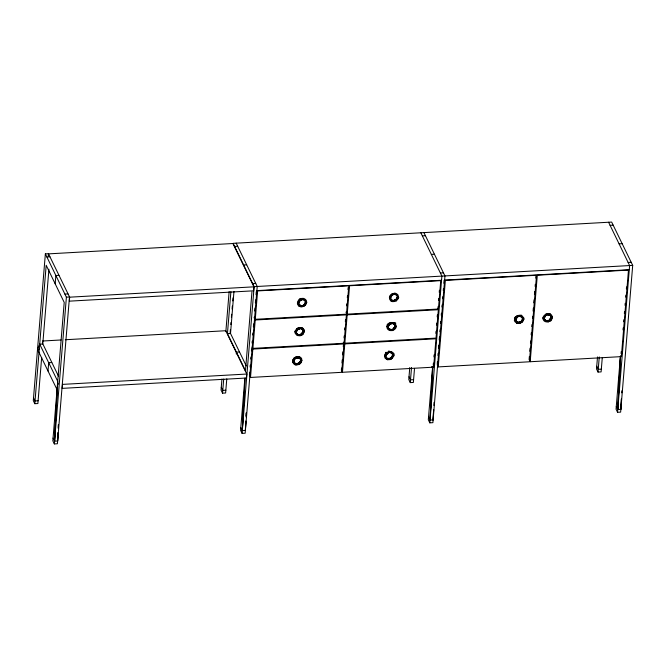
<?xml version="1.0" encoding="UTF-8"?>
<svg xmlns="http://www.w3.org/2000/svg" width="666" height="666" viewBox="0 0 666 666"><rect width="100%" height="100%" fill="white"/><g stroke="black" fill="none" stroke-linecap="round" stroke-linejoin="round"><path stroke-width="1" d="M57.642 440.992L58.034 432.742L57.642 440.992L54.562 441.158L53.064 438.07M58.283 427.589L58.433 424.492L58.292 428.604M240.801 427.522L242.307 430.619L245.379 430.444L245.829 421.17M246.079 416.009L246.229 412.92M433.125 419.905L433.616 409.59L433.125 419.905L430.045 420.071L428.546 416.983M620.271 357.983L617.782 409.532L620.862 409.357L621.411 399.034L620.862 409.357M245.088 377.988L242.307 430.619L244.788 379.071L240.576 430.294L242.074 433.383L245.155 433.216L257.218 286.472L236.18 243.157M245.379 430.444L245.871 421.153M246.087 417.033L246.312 412.903M432.883 366.417L430.045 420.071L432.525 368.531L431.626 366.666M433.882 405.452L434.049 402.356M620.62 355.869L617.782 409.532L616.283 406.435M621.736 392.848L621.844 390.784M48.46 255.852L48.618 253.863L232.9 243.515L253.937 286.83L253.604 290.809L69.331 301.157L69.655 297.178L48.443 253.704L45.363 253.871L33.3 400.616L34.798 403.704L37.879 403.538L41.667 357.467M34.798 403.704L46.187 265.276L64.211 302.406L52.83 440.834L54.337 443.931L57.409 443.756L69.48 297.019L66.4 297.186L45.363 253.871M48.277 255.752L48.443 253.704M48.926 269.197L42.774 344.006L39.694 344.18L37.512 349.392L57.043 389.618L54.562 441.158L57.726 381.31L39.694 344.18M48.01 371.012L48.693 362.704L51.773 362.537M55.178 283.799L55.861 275.491L58.941 275.324M54.337 443.931L66.4 297.186M221.945 379.054L221.037 390.068L222.544 393.165L225.624 392.99L226.781 378.879M225.841 331.66L229.137 291.6M222.544 393.165L223.701 379.054M251.956 291.858L245.471 370.762L227.439 333.641L230.894 291.625M230.136 332.742L230.386 329.662M230.811 324.533L230.977 322.477M231.402 317.349L231.651 314.26M232.076 309.141L232.326 306.052M232.75 300.932L233.008 297.844M246.287 365.942L230.519 333.466L233.966 291.45M236.28 354.012L236.438 352.164L239.51 351.989M246.761 374.042L246.437 378.022L62.154 388.37L62.487 384.39L246.761 374.042L225.732 330.727L65.26 339.743M242.074 433.383L254.137 286.646L233.108 243.331L611.663 222.069L632.7 265.384L620.637 412.129L617.557 412.296L616.058 409.207L620.421 356.135M249.675 372.186L249.425 375.224L250.508 377.447L341.683 372.327L344.014 343.947L343.298 342.466M250.091 367.116L250.258 365.093M250.757 359.007L250.924 356.984M251.423 350.899L251.59 348.876M252.064 343.115L252.231 341.084M252.73 335.006L252.897 332.975M253.396 326.898L253.646 323.859M254.703 311.005L254.953 307.958M255.369 302.897L255.619 299.85M256.035 294.788L256.285 291.741M250.508 377.447L252.839 349.067L252.114 347.585M255.228 319.996L346.403 314.876L344.072 343.256L252.897 348.376L255.228 319.996L254.146 317.774M255.286 319.305L257.617 290.925L348.793 285.806L346.462 314.185L255.286 319.305L254.204 317.083M341.541 368.032L341.375 370.063L342.449 372.286L433.633 367.166L435.964 338.786L344.788 343.906L344.064 342.424M341.958 362.97L342.207 359.923M342.624 354.861L342.873 351.815M343.29 346.753L343.623 342.699M344.014 337.953L344.18 335.922M344.68 329.845L344.846 327.814M345.346 321.736L345.512 319.705M346.653 305.836L346.82 303.813M347.319 297.727L347.486 295.704M347.985 289.618L348.151 287.595M342.449 372.286L344.788 343.906M347.177 314.835L438.353 309.715L436.022 338.095L344.838 343.215L347.177 314.835L346.095 312.612M347.227 314.144L349.567 285.764L440.742 280.644L438.411 309.024L347.227 314.144L346.154 311.921M409.773 367.482L408.782 379.528L410.281 382.617L413.361 382.45L414.518 368.34M410.281 382.617L411.53 367.482M432.675 366.683L428.313 419.747L429.82 422.843L432.892 422.669L444.963 275.932L423.926 232.617M433.241 365.143L433.408 363.095M433.916 356.943L434.09 354.886M435.855 333.341L436.03 331.285M436.53 325.133L436.705 323.077M437.204 316.924L437.379 314.868M437.878 308.716L438.053 306.66M438.561 300.508L438.728 298.451M439.235 292.299L439.402 290.243M429.82 422.843L441.883 276.099L420.845 232.784M437.254 363.653L437.42 361.588M437.928 355.411L438.095 353.355M438.519 348.201L438.777 345.113M439.194 339.96L439.452 336.871M439.876 331.718L440.043 329.662M440.551 323.485L440.726 321.42M441.233 315.243L441.4 313.178M441.908 307.001L442.074 304.945M442.582 298.759L442.757 296.703M443.265 290.518L443.431 288.461M443.856 283.308L444.105 280.22M438.245 366.908L445.363 280.386L536.538 275.266L529.42 361.788L438.245 366.908L437.162 364.685M529.37 356.427L529.112 359.515L530.194 361.738L621.37 356.618L628.479 270.096L537.304 275.225L530.194 361.738M529.786 351.282L530.044 348.185M530.469 343.04L530.635 340.975M531.143 334.798L531.318 332.734M531.826 326.556L531.992 324.5M532.5 318.315L532.667 316.258M533.091 311.105L533.349 308.017M533.774 302.863L534.024 299.775M534.448 294.63L534.698 291.533M535.123 286.388L535.298 284.324M535.805 278.147L535.972 276.09M597.51 356.934L596.52 368.981L598.026 372.078L601.107 371.903L602.264 357.792M598.026 372.078L599.267 356.934M621.07 353.579L621.236 351.523M623.01 329.978L623.176 327.93M623.684 321.77L623.851 319.722M624.358 313.561L624.525 311.513M625.033 305.353L625.199 303.305M625.707 297.144L625.873 295.096M626.381 288.936L626.548 286.888M617.557 412.296L629.62 265.559L608.591 222.244M304.029 299.817L304.886 300.466L302.888 299.409L300.549 299.916L298.643 302.847L299.575 300.666L301.698 299.475L302.938 299.509L300.599 300.008L298.643 302.839L297.427 302.814C297.386 306.76 297.81 297.144 301.581 298.451C304.237 297.835 306.893 299.775 306.701 302.389L305.486 302.356L303.579 305.303L301.19 305.711L299.242 304.745L301.232 305.802L302.381 305.636M303.038 299.159C305.594 299.758 302.88 299.034 301.656 299.134C299.475 299.592 297.744 301.806 298.385 304.062C299.184 307.251 305.827 306.518 305.877 302.339L306.701 302.397M303.871 332.825L304.104 329.945L304.262 331.36L303.013 334.24L300.158 335.83L297.086 335.506L295.238 333.416L295.03 331.893L295.429 330.428L295.08 331.976L296.253 331.918L298.21 329.079C303.28 328.022 297.086 328.338 296.553 330.819C296.278 335.015 295.821 330.877 297.227 329.837M296.195 330.727L295.995 333.133L296.145 330.627L297.985 328.688L301.815 328.48L303.355 330.219L303.53 331.502L302.447 333.824L300.075 335.148L297.486 334.782L298.701 335.131M305.236 303.563C303.804 307.134 306.044 298.884 305.536 302.464M304.204 299.409L305.786 301.248L305.544 303.563M306.66 302.297C306.66 306.526 299.317 308.932 297.585 304.245M292.649 360.955C293.406 356.335 292.657 365.667 292.64 360.964L293.864 360.989L292.69 361.055M293.473 361.005C291.866 354.578 308.033 359.598 296.928 357.376M293.814 360.897L294.505 362.987L296.453 363.944L298.801 363.445L300.749 360.606L300.632 359.532L300.449 361.705L298.801 363.445L296.453 363.944L294.505 362.987C292.549 361.596 296.045 356.368 293.864 360.98L295.771 358.058L299.25 357.958L298.11 357.55L295.771 358.058L294.838 358.907M296.362 364.294C300.208 366.325 301.956 355.619 300.807 361.796C299.45 365.476 293.065 364.727 293.423 360.914M292.807 362.387C294.239 366.716 301.715 365.159 301.873 360.439L300.707 360.497L298.751 363.345L295.363 363.636M390.276 300.399L391.425 301.273L389.527 299.084L389.768 296.195L391.983 293.873L395.129 293.198L397.744 294.489L398.651 297.227L398.251 298.693L396.045 301.015L392.84 301.59L394.447 301.507M394.364 300.816L391.824 300.549L395.696 300.433L397.535 298.493L397.735 296.087L396.153 294.239L392.324 294.455L390.484 296.395L390.201 297.702L389.419 297.744C389.752 295.005 392.499 293.073 395.179 293.29M389.419 297.752L390.592 297.677L391.525 295.504L390.542 297.585L391.233 299.675L390.659 298.659M391.183 322.452C404.337 325.249 385.506 319.014 387.029 326.815L388.195 326.756L390.151 323.917C400.133 322.868 386.796 322.602 388.203 326.748L386.979 326.723C386.488 332.143 395.987 331.901 396.212 326.207L395.038 326.265L393.09 329.112C391.358 330.711 386.455 327.555 390.792 329.712C394.072 331.185 397.51 321.853 393.131 329.212L390.742 329.612L388.794 328.654M387.812 326.781L386.979 326.715L387.812 326.773C387.92 323.534 392.574 321.611 394.763 324.134C395.471 324.6 395.554 327.747 395.346 325.158M391.233 299.675C392.657 301.515 397.361 300.458 397.435 297.202L398.651 297.236L396.045 301.015M391.566 295.604L393.648 294.314L395.979 294.655L397.361 296.22L397.136 298.301M395.696 300.433L397.818 297.178L398.651 297.227M386.646 359.415C390.418 360.473 384.374 358.957 384.798 357.317C383.425 356.168 388.511 347.336 384.64 355.885L385.814 355.819L387.762 352.988C390.326 351.165 383.116 355.952 386.455 357.817L385.764 355.727L387.72 352.888L390.06 352.389C396.162 353.504 389.901 361.78 386.455 357.817M386.13 358.058L387.088 358.783L385.506 356.943L385.373 355.752L386.455 353.438L390.151 352.039L392.374 353.205L392.957 354.229L391.417 352.481M384.64 355.894L385.423 355.844L386.505 353.538L387.587 352.697L390.151 352.039M391.15 352.697L390.101 352.489C386.655 351.481 386.971 356.16 384.59 355.794M387.762 326.681C387.404 331.185 395.005 331.11 395.429 326.248M387.312 358.475L390.701 358.183L392.649 355.344C395.229 354.154 392.457 358.932 393.822 355.278M516.566 323.185C520.254 324.35 512.912 322.136 514.51 319.563L515.734 319.588C515.825 316.7 519.888 314.985 521.928 317.116C523.767 319.439 519.23 314.136 517.69 316.758L515.734 319.588L514.56 319.663C512.903 313.886 527.797 315.676 518.714 315.293M515.293 319.514C515.234 322.86 515.576 314.818 518.747 315.884C521.137 315.443 523.193 317.033 523.01 319.18L523.792 319.131L523.584 317.615L523.792 319.139L522.494 321.911L519.638 323.51L517.99 323.501M521.295 316.15C519.155 315.276 515.559 316.766 515.342 319.605L514.56 319.663M519.638 323.51L522.444 321.82L523.742 319.047L522.577 319.106L520.67 322.044L518.323 322.552L516.325 321.487L518.323 322.552L520.67 322.044L522.277 320.204L522.452 318.032M515.734 319.597L516.375 321.586L515.684 319.497L517.64 316.658L519.98 316.159L521.928 317.116L522.619 319.197L522.277 320.204M515.426 320.712C516.483 324.384 522.777 322.885 523.01 319.189M543.814 318.015L542.981 317.957L543.814 318.007C543.881 313.328 551.848 313.037 551.481 317.582L552.264 317.532C552.114 313.703 552.514 321.645 549.65 321.32C547.602 322.444 545.104 322.003 543.889 320.712C539.785 315.909 549.9 310.156 552.106 316.117M544.272 318.972C544.563 320.654 549.059 321.603 544.846 319.988L544.155 317.89L544.796 319.888C547.544 323.152 553.046 318.381 550.399 315.517L548.451 314.56L546.112 315.06L544.155 317.89C543.889 320.712 545.079 312.595 548.501 314.652C552.214 316.575 548.959 314.044 547.31 314.718M545.704 320.637L549.092 320.354L551.04 317.507L552.214 317.449L551.864 318.997M298.801 334.782C301.656 334.973 304.37 331.868 302.447 329.445C306.71 332.692 295.155 336.405 301.14 334.274L303.097 331.435L304.27 331.368L303.138 331.535L301.19 334.374C300.116 336.197 295.304 332.917 297.71 334.465M393.181 300.641L395.479 300.041L397.435 297.202L395.521 300.141L393.181 300.641L391.183 299.583M386.405 357.725L388.403 358.783L390.742 358.283L392.649 355.344L393.872 355.378C396.328 351.257 382.251 350.424 391.816 351.756M546.744 320.854L549.134 320.446L551.09 317.607L552.264 317.54M303.18 298.36L300.075 299.134L297.819 301.357M301.706 299.234L298.535 301.556M295.479 330.527C296.77 326.973 302.772 326.132 304.154 330.036M296.328 332.9L296.894 333.916L296.204 331.826L298.16 328.987L300.499 328.48L302.447 329.445M293.09 359.598C294.647 355.045 302.472 355.927 301.923 360.531L300.707 360.497M299.317 364.319L301.523 361.996M392.324 294.455L390.484 296.395M390.592 297.677L392.499 294.747C394.705 293.706 397.469 294.605 397.477 297.294M389.585 322.943L387.379 325.266M393.764 323.31L389.985 323.626L388.095 325.466M395.354 323.559L396.262 326.298L395.088 326.365L394.397 324.275L392.449 323.318L390.11 323.818L388.153 326.656L388.27 327.73L388.844 328.746L390.742 329.612M393.131 329.212L394.788 327.464M393.306 329.504L395.146 327.564M392.108 330.669L395.862 327.764M388.062 359.732L391.258 359.157L393.423 356.735M517.124 315.784L514.91 318.107M521.928 317.116L520.029 316.25L517.69 316.758L515.983 318.398M550.449 315.617L548.501 314.652L546.153 315.16L544.455 316.8M544.205 317.99L542.981 317.965L544.197 317.998L546.112 315.06M302.938 299.509L299.575 300.666M299.242 304.745L301.232 305.802L303.579 305.303L304.504 304.445M299.925 305.811L302.422 305.985L304.837 304.753M298.326 305.561C299.95 307.367 303.729 306.86 305.403 305.17M303.413 328.721C301.79 326.914 298.01 327.431 296.337 329.121M301.815 328.48L299.317 328.305L296.903 329.528M300.075 335.148L302.447 333.824M299.866 356.918L296.845 356.693L293.947 358.191M294.455 362.887L296.412 363.852L299.775 362.687M393.131 300.541L396.503 299.384M385.939 353.122L388.794 351.523M387.046 358.691C390.209 360.248 393.906 357.034 392.907 354.129M389.71 359.74L392.565 358.142M519.555 322.827L522.677 320.404M550.715 315.276L547.269 314.377L544.846 315.609M545.437 320.854L544.48 320.13L546.694 321.303L549.308 320.737L551.148 318.806L551.481 317.582M548.11 321.911L550.957 320.313M394.888 294.347L392.499 294.747M295.771 358.058L296.919 357.617M388.303 359.132L390.917 358.574M517.232 322.236L520.67 322.044M300.549 328.579L298.16 328.987M395.088 326.365L394.397 324.275L392.499 323.418L390.11 323.818M295.812 358.15L298.16 357.65L300.108 358.608L298.16 357.65M516.325 321.487L518.281 322.452L520.621 321.953M46.87 256.968L49.942 256.793M234.607 246.428L237.687 246.254M422.352 235.881L425.424 235.706M610.089 225.341L613.17 225.166M243.606 264.951L246.686 264.777M431.343 254.404L434.423 254.237M619.089 243.864L622.161 243.689M64.893 294.097L67.974 293.922M252.639 283.55L255.719 283.383M440.376 273.01L443.456 272.835M628.121 262.462L631.202 262.296M254.137 286.646L632.7 265.384M69.655 297.178L253.937 286.83M256.876 290.626L441.541 280.253M444.622 280.078L629.278 269.713M42.482 341.017L61.122 339.968M550.208 313.919L545.587 314.185M227.439 333.641L230.519 333.466M295.038 331.884L296.204 331.818M522.619 319.205L523.792 319.139M37.512 349.392L39.56 349.275M252.839 349.067L344.014 343.947M388.869 352.456L390.06 352.389L392.058 353.446L392.699 355.436M38.112 400.765L35.032 400.94L33.525 397.843M225.849 390.226L222.769 390.393L221.27 387.304M413.586 379.678L410.514 379.853L409.007 376.756M601.331 369.139L598.251 369.305L596.753 366.217M389.369 297.644L390.201 297.71M396.195 294.339L394.98 293.997M391.375 301.174L392.89 301.69M296.162 364.993L294.697 364.577M302.888 299.409L304.886 300.466M300.499 328.48L302.497 329.537M296.845 333.816L298.843 334.873M521.736 315.526L523.634 317.715M395.979 294.655L396.836 295.304M391.866 300.641L390.334 298.901L390.151 297.61M393.539 323.626L394.447 324.375M297.536 334.881L295.945 333.033M299.2 357.858L300.108 358.608M294.189 363.228L295.096 363.852M544.522 320.229L543.764 317.923L544.139 316.8M305.411 301.39L304.845 300.374L305.528 302.456M300.383 358.275L301.007 359.39M300.632 359.532L300.058 358.516L300.749 360.597M549.134 320.446L551.09 317.607L550.399 315.517M549.308 320.737L548.026 321.228M388.195 326.756L388.844 328.746M390.742 358.283L388.403 358.783M344.122 341.733L344.838 343.215M298.21 302.764L297.469 302.913M303.013 334.24L301.706 335.248M295.596 357.759L294.514 358.599M252.173 346.894L252.897 348.376M42.341 342.923L58.458 376.099M57.609 382.642L58.358 384.19M299.284 304.845L298.593 302.755L299.284 304.845"/></g></svg>
